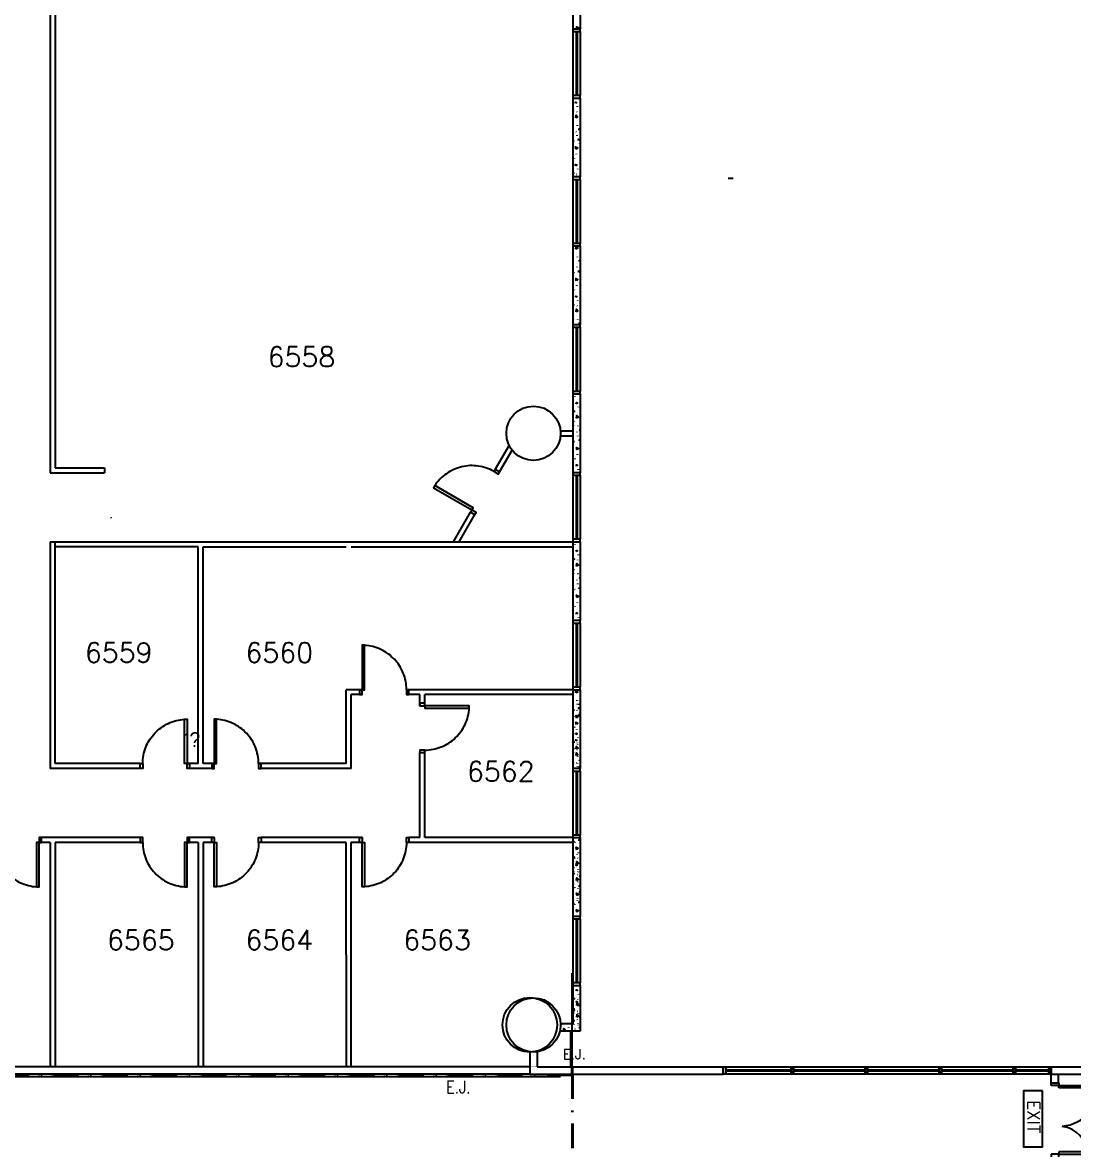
# Model space of a CAD drawing. Header units: millimetres. Extents: x -68474 to 336700, y -113450 to 53663.
# Drawn here: x 187639 to 208950, y -19747 to 3132 of the extents above; entities that cross this region are included whole.
import ezdxf

# ---------------------------------------------------------------- set-up
doc = ezdxf.new("R2010")
doc.units = ezdxf.units.MM
doc.header["$LTSCALE"] = 1000
doc.linetypes.add('s5147a$0$DASHDOT', pattern=[1, 0.5, -0.25, 0, -0.25])
for name, color, linetype in [('-8', 1, 'Continuous'), ('S3148a$0$-13', 7, 'Continuous'), ('S3148a$0$-3', 7, 'Continuous'), ('S3148a$0$-4', 7, 'Continuous'), ('S3148a$0$-5', 7, 'Continuous'), ('S3148a$0$-6', 7, 'Continuous'), ('S3148a$0$-8', 1, 'Continuous'), ('S3148a$0$17', 1, 'Continuous'), ('S3148a$0$20', 7, 'Continuous'), ('S3148a$0$56', 7, 'Continuous'), ('S3148a$0$6', 7, 'Continuous'), ('S3148a$0$7', 7, 'Continuous'), ('S3148a$0$ROOM-NO', 4, 'Continuous'), ('s5147a$0$25', 7, 'Continuous'), ('s5147a$0$30', 7, 'Continuous'), ('s5147a$0$9', 7, 'Continuous'), ('s5147a$0$EJ', 8, 'Continuous'), ('s5147a$0$RC', 2, 'Continuous'), ('s5147a$0$STEP', 11, 'Continuous'), ('s5147a$0$TXT', 2, 'Continuous'), ('s5147a$0$WIN', 4, 'Continuous')]:
    doc.layers.add(name, color=color, linetype=linetype)
doc.styles.add('S3148a$0$STANDARD', font='SIMPLEX')
doc.styles.add('s5147a$0$ROMANS', font='romans')
doc.styles.add('s5147a$0$STANDARD', font='romans.shx', dxfattribs={"width": 0.75})

# ---------------------------------------------------------------- blocks, each defined once
blk = doc.blocks.new('S3148a$0$D85')
at = {"layer": 'S3148a$0$6', "color": 7, "linetype": 'Continuous'}
for points in [[(-950, 100), (-900, 100), (-900, 1000), (-950, 1000)], [(-950, 100), (-1000, 100), (-1000, 0), (-950, 0)], [(0, 100), (-50, 100), (-50, 0), (0, 0)]]:
    blk.add_lwpolyline(points, close=True, dxfattribs=at)
blk.add_lwpolyline([(-50, 100, 0.047439), (-66, 269, 0.047417), (-114, 432, 0.047376), (-191, 583, 0.047322), (-296, 717, 0.047262), (-424, 829, 0.047206), (-571, 916, 0.04716), (-732, 973, 0.047132), (-900, 999, 0.047132)], format="xyb", dxfattribs=at)
blk = doc.blocks.new('S3148a$0$EXIT')
at = {"layer": 'S3148a$0$56', "color": 1, "linetype": 'Continuous'}
blk.add_lwpolyline([(0, 0), (0.6, 0), (0.6, 0.3), (0, 0.3)], close=True, dxfattribs=at)
at = {"layer": 'S3148a$0$56', "color": 1, "linetype": 'Continuous', "style": 'S3148a$0$STANDARD', "width": 0.8}
blk.add_text('EXIT', height=0.15, dxfattribs=at).set_placement((0.0816, 0.0747))
blk = doc.blocks.new('s5147a$0$DDR1500')
for p, q in [((52, 0), (0, 0)), ((103, 155), (52, 155)), ((1397, 155), (1448, 155)), ((1448, 0), (1500, 0))]:
    blk.add_line(p, q)
at = {"layer": 's5147a$0$30', "linetype": 'Continuous'}
for p, q in [((52, 155), (52, 983)), ((52, 983), (103, 983)), ((103, 983), (103, 155)), ((1397, 724), (1397, 155)), ((1448, 724), (1397, 724)), ((1448, 155), (1448, 724)), ((0, 155), (52, 155)), ((52, 155), (52, 0)), ((1448, 155), (1448, 0)), ((1500, 155), (1448, 155))]:
    blk.add_line(p, q, dxfattribs=at)
for centre, radius, start, end in [((52, 155), 828, 4.8401, 90), ((1448, 155), 569, 90, 172.9504)]:
    blk.add_arc(centre, radius, start, end, dxfattribs=at)

msp = doc.modelspace()

# ---------------------------------------------------------------- linework, layer by layer
at = {"layer": '-8', "linetype": 'Continuous'}
msp.add_line((202049.6, -33.2), (201949.6, -33.2), dxfattribs=at)
at = {"layer": 'S3148a$0$-3', "linetype": 'Continuous'}
for p, q in [((198800, 4600), (198800, 3000)), ((198950, 4600), (198950, 3000)), ((198950, 3000), (198800, 3000)), ((198800, 1600), (198950, 1600)), ((198800, 1600), (198800, 0)), ((198950, 1600), (198950, 0)), ((198950, 0), (198800, 0)), ((198800, -1400), (198950, -1400)), ((198800, -1400), (198800, -3000)), ((198800, -1400), (198950, -1400)), ((198950, -1400), (198950, -3000)), ((198950, -3000), (198800, -3000)), ((198800, -4400), (198950, -4400)), ((198800, -4400), (198800, -6000)), ((198950, -4400), (198950, -6000)), ((198950, -6000), (198800, -6000)), ((198800, -7400), (198950, -7400)), ((198800, -7400), (198800, -9000)), ((198950, -7400), (198950, -9000)), ((198950, -9000), (198800, -9000)), ((198800, -10400), (198950, -10400)), ((198800, -10400), (198800, -12000)), ((198950, -10400), (198950, -12000)), ((198950, -12000), (198800, -12000)), ((198800, -13400), (198950, -13400)), ((198800, -13400), (198800, -15000)), ((198950, -13400), (198950, -15000)), ((198950, -15000), (198800, -15000)), ((198800, -16400), (198800, -17175)), ((198800, -16400), (198950, -16400)), ((198950, -16400), (198950, -17325)), ((198950, -17325), (198535.6, -17325)), ((198800, -17175), (198549.4, -17175))]:
    msp.add_line(p, q, dxfattribs=at)
for centre in [(198000, -5200), (198000, -17200)]:
    msp.add_circle(centre, 550, dxfattribs=at)
at = {"layer": 'S3148a$0$-4', "linetype": 'Continuous'}
for p, q in [((197925, -17744.9), (197925, -18200)), ((198075, -17744.9), (198075, -18050)), ((197925, -18050), (185200, -18050)), ((198075, -18050), (198775, -18050)), ((197925, -18200), (185200, -18200)), ((197925, -18200), (198775, -18200))]:
    msp.add_line(p, q, dxfattribs=at)
at = {"layer": 'S3148a$0$-5', "linetype": 'Continuous'}
for p, q in [((198800, 2950), (198800, 1650)), ((198862.5, 2950), (198862.5, 1650)), ((198887.5, 2930), (198862.5, 2930)), ((198887.5, 2950), (198887.5, 1650)), ((198950, 2950), (198950, 1650)), ((198887.5, 1670), (198862.5, 1670)), ((198800, -50), (198800, -1350)), ((198862.5, -50), (198862.5, -1350)), ((198887.5, -70), (198862.5, -70)), ((198887.5, -50), (198887.5, -1350)), ((198950, -50), (198950, -1350)), ((198887.5, -1330), (198862.5, -1330)), ((198887.5, -1330), (198862.5, -1330)), ((198800, -3050), (198800, -4350)), ((198862.5, -3050), (198862.5, -4350)), ((198887.5, -3050), (198887.5, -4350)), ((198950, -3050), (198950, -4350)), ((198887.5, -4330), (198862.5, -4330)), ((198800, -6050), (198800, -7350)), ((198862.5, -6050), (198862.5, -7350)), ((198887.5, -6070), (198862.5, -6070)), ((198887.5, -6050), (198887.5, -7350)), ((198950, -6050), (198950, -7350)), ((198887.5, -7330), (198862.5, -7330)), ((198800, -9050), (198800, -10350)), ((198862.5, -9050), (198862.5, -10350)), ((198887.5, -9070), (198862.5, -9070)), ((198887.5, -9050), (198887.5, -10350)), ((198950, -9050), (198950, -10350)), ((198887.5, -10330), (198862.5, -10330)), ((198800, -12050), (198800, -13350)), ((198862.5, -12050), (198862.5, -13350)), ((198887.5, -12070), (198862.5, -12070)), ((198887.5, -12050), (198887.5, -13350)), ((198950, -12050), (198950, -13350)), ((198887.5, -13330), (198862.5, -13330)), ((198800, -15050), (198800, -16350)), ((198862.5, -15050), (198862.5, -16350)), ((198887.5, -15070), (198862.5, -15070)), ((198887.5, -15050), (198887.5, -16350)), ((198950, -15050), (198950, -16350)), ((198887.5, -16330), (198862.5, -16330))]:
    msp.add_line(p, q, dxfattribs=at)
for points in [[(198950, 2950), (198950, 3000), (198800, 3000), (198800, 2950)], [(198950, 1600), (198950, 1650), (198800, 1650), (198800, 1600)], [(198950, -50), (198950, 0), (198800, 0), (198800, -50)], [(198950, -1400), (198950, -1350), (198800, -1350), (198800, -1400)], [(198950, -1400), (198950, -1350), (198800, -1350), (198800, -1400)], [(198950, -3050), (198950, -3000), (198800, -3000), (198800, -3050)], [(198950, -4400), (198950, -4350), (198800, -4350), (198800, -4400)], [(198950, -6050), (198950, -6000), (198800, -6000), (198800, -6050)], [(198950, -7400), (198950, -7350), (198800, -7350), (198800, -7400)], [(198950, -9050), (198950, -9000), (198800, -9000), (198800, -9050)], [(198950, -10400), (198950, -10350), (198800, -10350), (198800, -10400)], [(198950, -12050), (198950, -12000), (198800, -12000), (198800, -12050)], [(198950, -13400), (198950, -13350), (198800, -13350), (198800, -13400)], [(198950, -15050), (198950, -15000), (198800, -15000), (198800, -15050)], [(198950, -16400), (198950, -16350), (198800, -16350), (198800, -16400)]]:
    msp.add_lwpolyline(points, close=True, dxfattribs=at)
at = {"layer": 'S3148a$0$-8', "linetype": 'Continuous'}
for p, q in [((188200, 4600), (188200, -6000)), ((188300, 4600), (188300, -5900)), ((198547.7, -5150), (198800, -5150)), ((198547.7, -5250), (198800, -5250)), ((197226.2, -5932.2), (197507.5, -5444.9)), ((197312.8, -5982.2), (197567.9, -5540.3)), ((188300, -5900), (189300, -5900)), ((189300, -5900), (189300, -6000)), ((188200, -6000), (189300, -6000)), ((196378.7, -7400), (196726.2, -6798.2)), ((196494.2, -7400), (196812.8, -6848.2)), ((188200, -7400), (188200, -12000)), ((188200, -7400), (198800, -7400)), ((188300, -11900), (188300, -7400)), ((191200, -7500), (188300, -7500)), ((191200, -11900), (191200, -7500)), ((191300, -11900), (191300, -7500)), ((191300, -7500), (194200, -7500)), ((194300, -7500), (198800, -7500)), ((194200, -11900), (194200, -10400)), ((194524.9, -10400), (194200, -10400)), ((194524.9, -10500), (194300, -10500)), ((194300, -12000), (194300, -10500)), ((194524.9, -10500), (194524.9, -10400)), ((198800, -10400), (195472.8, -10400)), ((195698.2, -10500), (195472.8, -10500)), ((195474.8, -10500), (195474.8, -10400)), ((195698.2, -10725), (195698.2, -10500)), ((195798.1, -10725), (195798.1, -10500)), ((198800, -10500), (195798.1, -10500)), ((195698.2, -10725), (195798.2, -10725)), ((195698, -13400), (195698.1, -11675)), ((195698.2, -11675), (195798.2, -11675)), ((195798, -13400), (195798.1, -11675)), ((190025, -12000), (188200, -12000)), ((190025, -11900), (188300, -11900)), ((190025, -12000), (190025, -11900)), ((190975, -12000), (190975, -11900)), ((191200, -11900), (190975, -11900)), ((191525, -12000), (190975, -12000)), ((191525, -11900), (191300, -11900)), ((191525, -12000), (191525, -11900)), ((192475, -12000), (192475, -11900)), ((194200, -11900), (192475, -11900)), ((194300, -12000), (192475, -12000)), ((187975, -13400), (187975, -13500)), ((190025, -13400), (187975, -13400)), ((190025, -13400), (190025, -13500)), ((190975, -13400), (190975, -13500)), ((191525, -13400), (190975, -13400)), ((191525, -13400), (191525, -13500)), ((192475, -13400), (192475, -13500)), ((194522.9, -13400), (192475, -13400)), ((194522.9, -13400), (194522.9, -13500)), ((195698, -13400), (195472.8, -13400)), ((198800, -13400), (195798, -13400)), ((188200, -13500), (187975, -13500)), ((188200, -13500), (188200, -18050)), ((188300, -13500), (188300, -18050)), ((190025, -13500), (188300, -13500)), ((191200, -13500), (190975, -13500)), ((191200, -13500), (191200, -18050)), ((191200, -13500), (191200, -18000)), ((191300, -13500), (191300, -18050)), ((191300, -13500), (191300, -18000)), ((191525, -13500), (191300, -13500)), ((194200, -13500), (192475, -13500)), ((194198.1, -13500), (194198.4, -18050)), ((194298, -13500), (194298.3, -18050)), ((194522.9, -13500), (194298, -13500)), ((198800, -13500), (195472.8, -13500)), ((198750, -17325), (198750, -18050))]:
    msp.add_line(p, q, dxfattribs=at)
at = {"layer": 'S3148a$0$17'}
msp.add_circle((197925, -17200), 553, dxfattribs=at)
at = {"layer": 'S3148a$0$20', "linetype": 'Continuous'}
for p, q in [((198893.8, 1424.1), (198894.4, 1432.8)), ((198872.1, 1325.1), (198877.2, 1321.3)), ((198859.7, 921.6), (198864.9, 917.8)), ((198890.5, 1038.6), (198891.1, 1047.3)), ((198816.6, 729.5), (198821.8, 725.7)), ((198883.7, 836.1), (198884.3, 844.8)), ((198872.8, 460.8), (198873.4, 469.5)), ((198930.1, 680.1), (198933.7, 672.9)), ((198828.8, 371.4), (198829.4, 380.1)), ((198875.9, 57.3), (198881, 53.5)), ((198897.6, 156.4), (198898.2, 165.1)), ((198800, -1618.1), (198801.5, -1621.2)), ((198863.5, -1746.1), (198868.7, -1749.9)), ((198887.5, -1831.6), (198888.1, -1822.9)), ((198894.3, -1629.1), (198894.9, -1620.4)), ((198950, -1699.2), (198927.9, -1716.1)), ((198820.4, -1938.2), (198825.6, -1942)), ((198933.9, -1987.6), (198937.5, -1994.8)), ((198832.7, -2296.4), (198833.3, -2287.6)), ((198876.7, -2207), (198877.3, -2198.2)), ((198901.5, -2511.4), (198902.1, -2502.6)), ((198879.7, -2610.4), (198884.9, -2614.2)), ((198801.8, -2881.8), (198805.4, -2889)), ((198898.1, -2896.9), (198898.7, -2888.1)), ((198950, -2969.9), (198931.7, -2983.9)), ((198842.9, -4455.1), (198843.5, -4446.4)), ((198889.9, -4769.1), (198895.1, -4772.9)), ((198911.7, -4670.1), (198912.3, -4661.3)), ((198812, -5040.5), (198815.6, -5047.7)), ((198877.6, -5172.6), (198882.7, -5176.4)), ((198901.5, -5258.1), (198902.1, -5249.4)), ((198908.4, -5055.6), (198909, -5046.8)), ((198950, -5136.4), (198941.9, -5142.6)), ((198834.5, -5364.7), (198839.6, -5368.5)), ((198950, -5339.2), (198930, -5354.5)), ((198948, -5414), (198950, -5418.1)), ((198846.7, -5722.8), (198847.3, -5714.1)), ((198890.7, -5633.4), (198891.3, -5624.7)), ((198915.5, -5937.8), (198916.1, -5929.1)), ((198842.9, -7455.1), (198843.5, -7446.4)), ((198889.9, -7769.1), (198895.1, -7772.9)), ((198911.7, -7670.1), (198912.3, -7661.3)), ((198812, -8040.5), (198815.6, -8047.7)), ((198877.6, -8172.6), (198882.7, -8176.4)), ((198908.4, -8055.6), (198909, -8046.8)), ((198950, -8136.4), (198941.9, -8142.6)), ((198834.5, -8364.7), (198839.6, -8368.5)), ((198901.5, -8258.1), (198902.1, -8249.4)), ((198950, -8339.2), (198930, -8354.5)), ((198948, -8414), (198950, -8418.1)), ((198890.7, -8633.4), (198891.3, -8624.7)), ((198846.7, -8722.8), (198847.3, -8714.1)), ((198915.5, -8937.8), (198916.1, -8929.1)), ((198800, -10618.1), (198801.5, -10621.2)), ((198863.5, -10746.1), (198868.7, -10749.9)), ((198867.3, -10613.9), (198872.5, -10617.7)), ((198891.3, -10699.4), (198891.9, -10690.6)), ((198894.3, -10629.1), (198894.9, -10620.4)), ((198950, -10699.2), (198927.9, -10716.1)), ((198820.4, -10938.2), (198825.6, -10942)), ((198824.3, -10806), (198829.4, -10809.8)), ((198887.5, -10831.6), (198888.1, -10822.9)), ((198937.8, -10855.3), (198941.3, -10862.5)), ((198836.5, -11164.1), (198837.1, -11155.4)), ((198876.7, -11207), (198877.3, -11198.2)), ((198880.5, -11074.7), (198881.1, -11066)), ((198933.9, -10987.6), (198937.5, -10994.8)), ((198832.7, -11296.4), (198833.3, -11287.6)), ((198905.3, -11379.1), (198905.9, -11370.4)), ((198879.7, -11610.4), (198884.9, -11614.2)), ((198883.5, -11478.1), (198888.7, -11481.9)), ((198901.5, -11511.4), (198902.1, -11502.6)), ((198801.8, -11881.8), (198805.4, -11889)), ((198805.6, -11749.5), (198809.2, -11756.7)), ((198871.2, -11881.6), (198876.3, -11885.4)), ((198898.1, -11896.9), (198898.7, -11888.1)), ((198902, -11764.6), (198902.6, -11755.9)), ((198950, -11840.6), (198935.5, -11851.6)), ((198895.1, -11967.1), (198895.7, -11958.4)), ((198950, -11969.9), (198931.7, -11983.9)), ((198828.1, -13473.7), (198833.2, -13477.5)), ((198844.1, -13499.6), (198844.7, -13490.9)), ((198888.1, -13410.2), (198888.7, -13401.4)), ((198912.9, -13714.6), (198913.5, -13705.8)), ((198941.6, -13523.1), (198945.2, -13530.3)), ((198840.3, -13831.8), (198840.9, -13823.1)), ((198884.3, -13742.4), (198884.9, -13733.7)), ((198891.2, -13813.6), (198896.3, -13817.4)), ((198813.3, -14085), (198816.8, -14092.2)), ((198887.4, -14145.9), (198892.5, -14149.7)), ((198909.1, -14046.8), (198909.7, -14038.1)), ((198909.6, -14100.1), (198910.2, -14091.3)), ((198950, -14181.9), (198943.2, -14187.1)), ((198835.7, -14409.2), (198840.9, -14413)), ((198878.8, -14217.1), (198884, -14220.9)), ((198902.8, -14302.6), (198903.4, -14293.9)), ((198950, -14384.6), (198931.2, -14399)), ((198809.4, -14417.3), (198813, -14424.5)), ((198875, -14549.4), (198880.2, -14553.2)), ((198898.9, -14634.9), (198899.6, -14626.1)), ((198905.8, -14432.3), (198906.4, -14423.6)), ((198950, -14511.2), (198939.3, -14519.4)), ((198949.2, -14458.5), (198950, -14460.1)), ((198831.9, -14741.5), (198837.1, -14745.3)), ((198847.9, -14767.3), (198848.6, -14758.6)), ((198891.9, -14677.9), (198892.6, -14669.2)), ((198950, -14714), (198927.4, -14731.3)), ((198945.4, -14790.8), (198949, -14798)), ((198895, -16681.3), (198900.2, -16685.1)), ((198916.7, -16582.3), (198917.4, -16573.6)), ((198895, -16918.8), (198900.2, -16922.6)), ((198916.7, -16819.8), (198917.4, -16811.1)), ((198817.1, -16952.7), (198820.7, -16959.9)), ((198882.6, -17084.8), (198887.8, -17088.6)), ((198913.4, -16967.8), (198914, -16959.1)), ((198950, -17052.5), (198947, -17054.8)), ((198626.9, -17202), (198632, -17205.8)), ((198715.8, -17261.5), (198716.4, -17252.8)), ((198817.1, -17190.2), (198820.7, -17197.4)), ((198839.6, -17276.9), (198844.7, -17280.7)), ((198906.6, -17170.3), (198907.2, -17161.6)), ((198913.4, -17205.3), (198914, -17196.6)), ((198950, -17255.3), (198935.1, -17266.7))]:
    msp.add_line(p, q, dxfattribs=at)
for points in [[(198887.2, 3000), (198877.3, 3046.4), (198918.4, 3026.5), (198891.8, 3000)], [(198849.2, 1495.3), (198851.6, 1519.8), (198872.9, 1513.4), (198849.2, 1495.3)], [(198800, 1346.8), (198811.8, 1343.2), (198800, 1334.2)], [(198856.5, 1202), (198863.6, 1252.8), (198895.4, 1219.9), (198857.4, 1202.3)], [(198924, 951.6), (198926.5, 976.1), (198947.7, 969.7), (198924, 951.6)], [(198912.1, 739.7), (198914.6, 764.2), (198935.8, 757.7), (198912.1, 739.7)], [(198866.3, 558.3), (198855.6, 608.4), (198896.7, 588.4), (198867, 558.8)], [(198853, 227.6), (198855.4, 252.1), (198876.7, 245.6), (198853, 227.6)], [(198800, 80.2), (198815.6, 75.5), (198800, 63.6)], [(198800, -1535.3), (198803.7, -1536.4), (198800, -1539.2)], [(198860.3, -1465.7), (198867.4, -1415), (198899.2, -1447.8), (198861.2, -1465.4)], [(198927.9, -1716.1), (198930.3, -1691.6), (198950, -1697.6)], [(198916, -1928.1), (198918.4, -1903.6), (198939.6, -1910), (198916, -1928.1)], [(198870.2, -2109.5), (198859.4, -2059.4), (198900.5, -2079.4), (198870.8, -2108.9)], [(198856.8, -2440.2), (198859.3, -2415.7), (198880.5, -2422.1), (198856.8, -2440.2)], [(198800, -2586.4), (198819.4, -2592.3), (198800, -2607)], [(198864.2, -2733.5), (198871.2, -2682.7), (198903, -2715.5), (198865, -2733.1)], [(198800, -2801.9), (198807.5, -2804.2), (198800, -2809.9)], [(198931.7, -2983.9), (198934.1, -2959.4), (198950, -2964.2)], [(198867.1, -4598.9), (198869.5, -4574.4), (198890.7, -4580.8), (198867.1, -4598.9)], [(198805.9, -4769), (198808.4, -4744.5), (198829.6, -4751), (198805.9, -4769)], [(198800, -4957.5), (198817.7, -4962.9), (198800, -4976.3)], [(198874.4, -4892.2), (198881.4, -4841.4), (198913.2, -4874.2), (198875.2, -4891.9)], [(198941.9, -5142.6), (198944.3, -5118.1), (198950, -5119.8)], [(198884.2, -5535.9), (198873.5, -5485.8), (198914.6, -5505.8), (198884.9, -5535.4)], [(198930, -5354.5), (198932.4, -5330), (198950, -5335.3)], [(198870.9, -5866.6), (198873.3, -5842.1), (198894.5, -5848.6), (198870.9, -5866.6)], [(198805.9, -7769), (198808.4, -7744.5), (198829.6, -7751), (198805.9, -7769)], [(198867.1, -7598.9), (198869.5, -7574.4), (198890.7, -7580.8), (198867.1, -7598.9)], [(198800, -7957.5), (198817.7, -7962.9), (198800, -7976.3)], [(198874.4, -7892.2), (198881.4, -7841.4), (198913.2, -7874.2), (198875.2, -7891.9)], [(198941.9, -8142.6), (198944.3, -8118.1), (198950, -8119.8)], [(198930, -8354.5), (198932.4, -8330), (198950, -8335.3)], [(198884.2, -8535.9), (198873.5, -8485.8), (198914.6, -8505.8), (198884.9, -8535.4)], [(198870.9, -8866.6), (198873.3, -8842.1), (198894.5, -8848.6), (198870.9, -8866.6)], [(198860.3, -10465.7), (198867.4, -10415), (198899.2, -10447.8), (198861.2, -10465.4)], [(198800, -10535.3), (198803.7, -10536.4), (198800, -10539.2)], [(198927.9, -10716.1), (198930.3, -10691.6), (198950, -10697.6)], [(198874, -10977.2), (198863.2, -10927.1), (198904.4, -10947.1), (198874.7, -10976.7)], [(198916, -10928.1), (198918.4, -10903.6), (198939.6, -10910), (198916, -10928.1)], [(198919.8, -10795.8), (198922.2, -10771.3), (198943.4, -10777.7), (198919.8, -10795.8)], [(198870.2, -11109.5), (198859.4, -11059.4), (198900.5, -11079.4), (198870.8, -11108.9)], [(198856.8, -11440.2), (198859.3, -11415.7), (198880.5, -11422.1), (198856.8, -11440.2)], [(198860.7, -11307.9), (198863.1, -11283.4), (198884.3, -11289.8), (198860.7, -11307.9)], [(198800, -11473.2), (198802, -11453.6), (198823.2, -11460), (198800, -11477.7)], [(198800, -11586.4), (198819.4, -11592.3), (198800, -11607)], [(198868, -11601.2), (198875, -11550.4), (198906.8, -11583.3), (198868.8, -11600.9)], [(198800, -11668.5), (198811.3, -11671.9), (198800, -11680.5)], [(198800, -11801.9), (198807.5, -11804.2), (198800, -11809.9)], [(198864.2, -11733.5), (198871.2, -11682.7), (198903, -11715.5), (198865, -11733.1)], [(198935.5, -11851.6), (198937.9, -11827.1), (198950, -11830.8)], [(198931.7, -11983.9), (198934.1, -11959.4), (198950, -11964.2)], [(198923.6, -13463.5), (198926, -13439), (198947.3, -13445.5), (198923.6, -13463.5)], [(198877.8, -13645), (198867.1, -13594.9), (198908.2, -13614.8), (198878.5, -13644.4)], [(198868.3, -13643.4), (198870.7, -13618.9), (198892, -13625.3), (198868.3, -13643.4)], [(198807.2, -13813.5), (198809.6, -13789), (198830.9, -13795.5), (198807.2, -13813.5)], [(198864.5, -13975.6), (198866.9, -13951.1), (198888.1, -13957.6), (198864.5, -13975.6)], [(198875.6, -13936.7), (198882.7, -13885.9), (198914.5, -13918.7), (198876.5, -13936.4)], [(198800, -14001.6), (198818.9, -14007.4), (198800, -14021.8)], [(198803.4, -14145.8), (198805.8, -14121.3), (198827, -14127.7), (198803.4, -14145.8)], [(198943.2, -14187.1), (198945.6, -14162.6), (198950, -14163.9)], [(198800, -14335), (198815.1, -14339.6), (198800, -14351.2)], [(198871.8, -14268.9), (198878.9, -14218.2), (198910.7, -14251), (198872.6, -14268.6)], [(198931.2, -14399), (198933.7, -14374.5), (198950, -14379.4)], [(198885.4, -14580.4), (198874.7, -14530.3), (198915.8, -14550.3), (198886.1, -14579.9)], [(198939.3, -14519.4), (198941.8, -14494.8), (198950, -14497.3)], [(198881.6, -14912.7), (198870.9, -14862.6), (198912, -14882.6), (198882.3, -14912.1)], [(198927.4, -14731.3), (198929.8, -14706.8), (198950, -14712.9)], [(198811, -16681.3), (198813.4, -16656.8), (198834.7, -16663.2), (198811, -16681.3)], [(198872.1, -16511.1), (198874.5, -16486.6), (198895.8, -16493.1), (198872.1, -16511.1)], [(198800, -16884), (198801.5, -16868.7), (198822.8, -16875.1), (198800, -16892.5)], [(198811, -16918.8), (198813.4, -16894.3), (198834.7, -16900.7), (198811, -16918.8)], [(198872.1, -16748.6), (198874.5, -16724.1), (198895.8, -16730.6), (198872.1, -16748.6)], [(198879.5, -16804.4), (198886.5, -16753.6), (198918.3, -16786.5), (198880.3, -16804.1)], [(198800, -17121.5), (198801.5, -17106.2), (198822.8, -17112.6), (198800, -17130)], [(198879.5, -17041.9), (198886.5, -16991.1), (198918.3, -17024), (198880.3, -17041.6)], [(198947, -17054.8), (198949.4, -17030.3), (198950, -17030.5)], [(198549.1, -17178.5), (198566.6, -17183.8), (198547.2, -17198.6)], [(198611.4, -17325), (198618.4, -17274.3), (198650.2, -17307.1), (198612.2, -17324.7)], [(198935.1, -17266.7), (198937.5, -17242.2), (198950, -17246)]]:
    msp.add_lwpolyline(points, dxfattribs=at)
at = {"layer": 'S3148a$0$20', "linetype": 'Continuous', "const_width": 5}
msp.add_lwpolyline([(185000.1, -13049.8), (185000.1, -11999.9), (185200.1, -11999.9), (185200.1, -18050.1), (198775, -18050.1), (198775, -18199.9), (185000.1, -18199.9), (185000.1, -13249.8)], dxfattribs=at)
at = {"layer": 'S3148a$0$7', "color": 14, "linetype": 'Continuous'}
msp.add_line((198775, -16150), (198775, -18200.1), dxfattribs=at)
at = {"layer": 's5147a$0$25', "color": 10, "linetype": 'Continuous'}
msp.add_line((185000.1, -18249.9), (198550, -18250), dxfattribs=at)
at = {"layer": 's5147a$0$9', "color": 1, "linetype": 's5147a$0$DASHDOT'}
msp.add_lwpolyline([(161200, -18049.9), (161225, -18049.9), (161225, -18199.9), (198775, -18199.9), (198775, -18224.9), (161200, -18224.9)], close=True, dxfattribs=at)
at = {"layer": 's5147a$0$EJ', "linetype": 's5147a$0$DASHDOT'}
for p, q in [((198775, -18199.9), (198775, -42725)), ((198800, -18199.9), (198800, -42725))]:
    msp.add_line(p, q, dxfattribs=at)
at = {"layer": 's5147a$0$RC'}
for p, q in [((198775, -18199.9), (198775, -18049.9)), ((198775, -18199.9), (198775, -18049.9)), ((198800, -18199.9), (198800, -18049.9)), ((198800, -18049.9), (201850, -18049.9)), ((201850, -18199.9), (201850, -18049.9)), ((201850, -18200), (201850, -18049.9)), ((208500.1, -18049.9), (211800, -18049.9)), ((198800, -18199.9), (201850, -18199.9)), ((208500.1, -18199.9), (210250.1, -18199.9)), ((208500, -18374.9), (208650, -18374.9))]:
    msp.add_line(p, q, dxfattribs=at)
at = {"layer": 's5147a$0$RC', "linetype": 'Continuous'}
for p, q in [((208500.1, -18049.9), (208500.1, -18199.9)), ((208500.1, -18199.9), (208500.1, -18049.9)), ((208500, -18374.9), (208500, -18199.9)), ((208650, -18374.9), (208650, -18199.9))]:
    msp.add_line(p, q, dxfattribs=at)
at = {"layer": 's5147a$0$TXT', "linetype": 'Continuous'}
msp.add_lwpolyline([(208324.1, -18537), (207939.3, -18537), (207939.3, -19673), (208324.1, -19673)], close=True, dxfattribs=at)
at = {"layer": 's5147a$0$WIN'}
for p, q in [((201850, -18049.9), (201900, -18049.9)), ((201900, -18049.9), (201900, -18199.9)), ((201900, -18119.9), (201900, -18049.9)), ((201900, -18049.9), (203225, -18050)), ((203225, -18200), (203225, -18050)), ((203225, -18050), (203275, -18050)), ((203225, -18050), (203225, -18120)), ((203275, -18050), (204725, -18050)), ((203275, -18050), (203275, -18200)), ((203275, -18120), (203275, -18050)), ((204725, -18050), (206225, -18050)), ((204725, -18200), (204725, -18050)), ((204725, -18050), (204725, -18120)), ((204775, -18050), (204775, -18200)), ((204775, -18120), (204775, -18050)), ((206225, -18200), (206225, -18050)), ((206225, -18050), (206275, -18050)), ((206225, -18050), (206225, -18120)), ((206275, -18050), (207725, -18050)), ((206275, -18050), (206275, -18200)), ((206275, -18120), (206275, -18050)), ((207725, -18200), (207725, -18050)), ((207725, -18050), (207775, -18050)), ((207725, -18050), (207725, -18120)), ((207775, -18050), (208450.1, -18049.9)), ((207775, -18050), (207775, -18200)), ((207775, -18120.1), (207775, -18050)), ((208450.1, -18199.9), (208450.1, -18049.9)), ((208450.1, -18049.9), (208500.1, -18049.9)), ((208450.1, -18049.9), (208450.1, -18120)), ((201900, -18199.9), (201850, -18199.9)), ((203225, -18120), (201900, -18119.9)), ((201900, -18199.9), (201900, -18129.9)), ((201900, -18129.9), (203225, -18130)), ((203225, -18200), (201900, -18199.9)), ((203225, -18130), (203225, -18200)), ((203275, -18200), (203225, -18200)), ((204725, -18120), (203275, -18120)), ((203275, -18130), (204725, -18130)), ((203275, -18200), (203275, -18130)), ((204725, -18200), (203275, -18200)), ((204725, -18130), (204725, -18200)), ((204775, -18200), (204725, -18200)), ((206225, -18120), (204775, -18120)), ((204775, -18130), (206225, -18130)), ((204775, -18200), (204775, -18130)), ((206225, -18200), (204775, -18200)), ((206225, -18130), (206225, -18200)), ((206275, -18200), (206225, -18200)), ((207725, -18120), (206275, -18120)), ((206275, -18130), (207725, -18130)), ((206275, -18200), (206275, -18130)), ((207725, -18200), (206275, -18200)), ((207725, -18130), (207725, -18200)), ((207775, -18200), (207725, -18200)), ((208450.1, -18120), (207775, -18120.1)), ((207775, -18129.9), (208450.1, -18129.8)), ((207775, -18200), (207775, -18129.9)), ((208450.1, -18199.9), (207775, -18200)), ((208450.1, -18129.8), (208450.1, -18199.9)), ((208500.1, -18199.9), (208450.1, -18199.9))]:
    msp.add_line(p, q, dxfattribs=at)

# ---------------------------------------------------------------- block references
at = {"layer": 'S3148a$0$-13', "linetype": 'Continuous', "rotation": 90}
msp.add_blockref('S3148a$0$EXIT', (189436.7, -6916.4), dxfattribs=at)
at = {"layer": 'S3148a$0$-6', "linetype": 'Continuous'}
for p, rotation in [((197312.8, -5982.2), 59.99999999999999), ((195698.2, -11675), 270), ((187025, -13400), 180), ((190025, -13400), 180)]:
    msp.add_blockref('S3148a$0$D85', p, dxfattribs=dict(at, rotation=rotation))
for p in [(195474.9, -10500), (192475, -12000)]:
    msp.add_blockref('S3148a$0$D85', p, dxfattribs=at)
at = {"layer": 'S3148a$0$-6', "linetype": 'Continuous', "yscale": -1, "rotation": 180}
msp.add_blockref('S3148a$0$D85', (190025, -12000), dxfattribs=at)
at = {"layer": 'S3148a$0$-6', "linetype": 'Continuous', "yscale": -1}
for p in [(192475, -13400), (195472.9, -13400)]:
    msp.add_blockref('S3148a$0$D85', p, dxfattribs=at)
at = {"layer": 's5147a$0$STEP', "linetype": 'Continuous', "rotation": 270}
msp.add_blockref('s5147a$0$DDR1500', (208500, -18374.9), dxfattribs=at)

# ---------------------------------------------------------------- texts
at = {"layer": 'S3148a$0$-8', "insert": (190916.8, -11263.7), "char_height": 300, "width": 510, "attachment_point": 1, "style": 'S3148a$0$STANDARD'}
msp.add_mtext('¹\uf31c', dxfattribs=at)
at = {"layer": 'S3148a$0$ROOM-NO', "style": 'S3148a$0$STANDARD'}
for s, p in [('6558', (192608.8, -3847.9)), ('6559', (188903.2, -9847.5)), ('6560', (192159.7, -9847.5)), ('6562', (196651.3, -12258.6)), ('6565', (189352.4, -15678.9)), ('6564', (192159.7, -15678.9)), ('6563', (195360, -15678.9))]:
    msp.add_text(s, height=400, dxfattribs=at).set_placement(p)
at = {"layer": 's5147a$0$9', "color": 2, "linetype": 'Continuous', "style": 's5147a$0$STANDARD', "width": 0.84}
msp.add_text('E.J.', height=250, dxfattribs=at).set_placement((196229.5, -18587.9))
at = {"layer": 's5147a$0$TXT', "linetype": 'Continuous', "style": 's5147a$0$ROMANS'}
msp.add_text('E.J.', height=200, dxfattribs=at).set_placement((198592.1, -17894.1))
msp.add_text('EXIT', height=250, rotation=270, dxfattribs=at).set_placement((208016.3, -18727.9))

doc.saveas('drawing.dxf')
